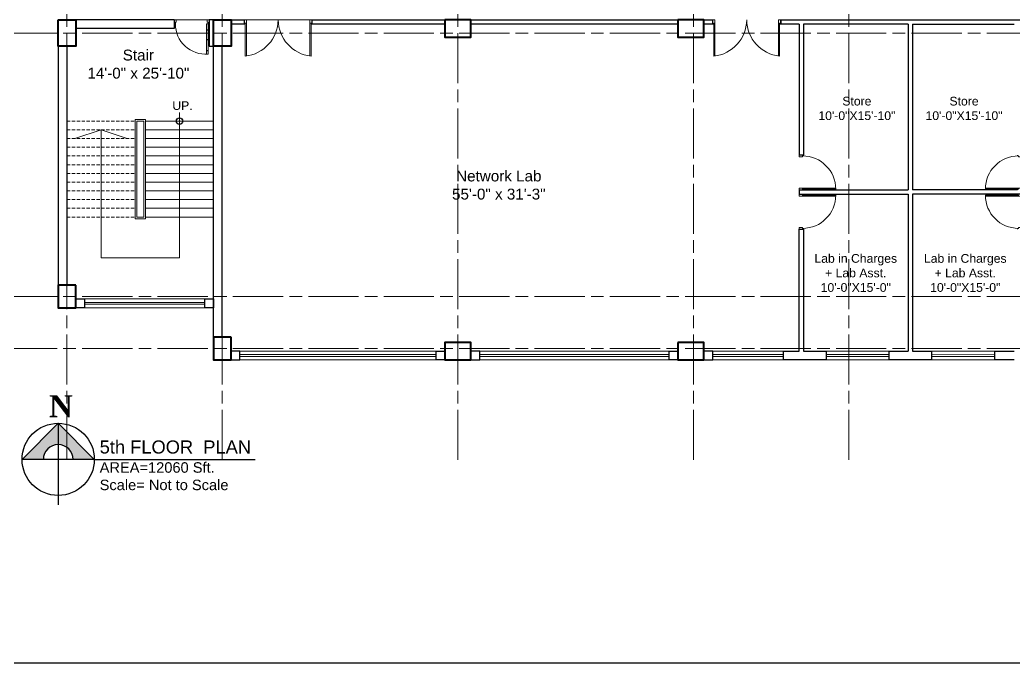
# Model space of a CAD drawing. Header units: inches. Extents: x -12 to 20935469, y -1604 to 24729220.
# Drawn here: x 20931799 to 20932939, y 24712181 to 24712918 of the extents above; entities that cross this region are included whole.
import ezdxf

# ---------------------------------------------------------------- set-up
doc = ezdxf.new("R2010")
doc.units = ezdxf.units.IN
doc.header["$LTSCALE"] = 0.03
doc.header["$MEASUREMENT"] = 0
doc.linetypes.add('ACAD_ISO08W100', pattern=[36, 24, -3, 6, -3])
doc.linetypes.add('DASHED2', pattern=[0.375, 0.25, -0.125])
for name, color, linetype, lineweight in [('column', 1, 'Continuous', 40), ('Door', 7, 'Continuous', 18), ('Gas', 21, 'Continuous', 5), ('Grid Line', 252, 'Continuous', 18), ('Hatch', 253, 'Continuous', 15), ('Low Wall', 7, 'Continuous', 30), ('Main Wall', 7, 'Continuous', 30), ('RAIL', 23, 'Continuous', 13), ('STAIR', 46, 'Continuous', 15), ('wind.', 150, 'Continuous', 20)]:
    doc.layers.add(name, color=color, linetype=linetype, lineweight=lineweight)
doc.layers.add('TEXT', color=7, linetype='Continuous')
doc.styles.add('2', font='swisscl.ttf')
doc.styles.get("Standard").update_dxf_attribs({"font": 'timesbd.ttf'})

# ---------------------------------------------------------------- blocks, each defined once
blk = doc.blocks.new('fff')
at = {"layer": 'Grid Line', "color": 252, "linetype": 'ACAD_ISO08W100', "lineweight": 9, "ltscale": 80, "true_color": 0x939598}
for p, q in [((20830948.3, 24723521.1), (20830948.3, 24724698.8)), ((20831126.3, 24723521.1), (20831126.3, 24724698.8)), ((20831396.3, 24723521.1), (20831396.3, 24724698.8)), ((20831666.3, 24723521.1), (20831666.3, 24724698.8)), ((20831844.3, 24723521.1), (20831844.3, 24724698.8)), ((20833096.9, 24724010.7), (20830726.1, 24724010.7)), ((20833096.9, 24723708.7), (20830726.1, 24723708.7)), ((20833096.9, 24723648.8), (20830726.1, 24723648.8))]:
    blk.add_line(p, q, dxfattribs=at)
blk = doc.blocks.new('Door_45')
at = {"layer": 'Door'}
for p, q in [((1.5, 5), (1.5, 44)), ((1.5, 40), (2.2, 40)), ((2.2, 40), (2.2, 39.5)), ((2.2, 39.5), (2.7, 39.5)), ((2.7, 39.5), (2.7, 40)), ((2.7, 40), (3.5, 40)), ((3.5, 44), (3.5, 5)), ((1.5, 25.8), (2.2, 25.8)), ((2.2, 25.8), (2.2, 25.3)), ((2.7, 25.8), (3.5, 25.8)), ((2.7, 25.3), (2.7, 25.8)), ((2.2, 25.3), (2.7, 25.3)), ((2.2, 12.6), (2.2, 13.1)), ((2.2, 13.1), (2.7, 13.1)), ((2.7, 13.1), (2.7, 12.6)), ((0, 0), (0, 5)), ((0, 5), (1.5, 5)), ((1.5, 12.6), (2.2, 12.6)), ((3.5, 5), (1.5, 5)), ((1.5, 5), (1.5, 3)), ((1.5, 3), (2.5, 3)), ((2.5, 3), (2.5, 0)), ((2.7, 12.6), (3.5, 12.6)), ((42.5, 3), (42.5, 0)), ((43.5, 3), (42.5, 3)), ((45, 5), (43.5, 5)), ((43.5, 5), (43.5, 3)), ((45, 0), (45, 5)), ((2.5, 0), (0, 0)), ((42.5, 0), (45, 0))]:
    blk.add_line(p, q, dxfattribs=at)
blk.add_arc((4.7, 5.3), 38.8, 359.6233, 94.6685, dxfattribs=at)
blk = doc.blocks.new('$D40')
at = {"layer": 'Door'}
for p, q in [((1, 4), (1, 42)), ((2, 0), (2, 42)), ((1, 5), (0, 5)), ((2, 0), (0, 0)), ((2, 4), (1, 4)), ((39, 4), (38, 4)), ((38, 4), (38, 0)), ((40, 0), (38, 0)), ((40, 5), (39, 5)), ((39, 5), (39, 4))]:
    blk.add_line(p, q, dxfattribs=at)
blk.add_arc((1, 4), 38, 0, 90, dxfattribs=at)

msp = doc.modelspace()

# ---------------------------------------------------------------- hatches: boundary and pattern name
at = {"layer": 'Low Wall'}
h = msp.add_hatch(color=256, dxfattribs=at)
h.paths.add_polyline_path([(20931826.1, 24712414.3), (20931801.8, 24712414.3), (20931843.2, 24712455.7), (20931843.2, 24712431.3, 0.414214)])
h.paths.add_polyline_path([(20931843.2, 24712431.3), (20931843.2, 24712455.7), (20931884.6, 24712414.3), (20931860.2, 24712414.3, 0.414214)])

# ---------------------------------------------------------------- linework, layer by layer
for p, q in [((20932593.3, 24712913.3), (20932593.3, 24712918.4)), ((20932671.3, 24712913.3), (20932671.3, 24712918.4)), ((20932051.3, 24712528.4), (20932051.3, 24712528.4)), ((20931843.2, 24712455.7), (20931843.2, 24712362.3)), ((20931884.6, 24712414.3), (20932068.8, 24712414.3))]:
    msp.add_line(p, q)
msp.add_lwpolyline([(20931884.5, 24712414.3), (20931801.8, 24712414.3)])
for centre, radius in [((20931982.3, 24712802.3), 3.61), ((20931843.2, 24712414.3), 41.4)]:
    msp.add_circle(centre, radius)
at = {"layer": 'column', "lineweight": 40, "ltscale": 20}
for points in [[(20931843.3, 24712918.4), (20931863.3, 24712918.4), (20931863.3, 24712888.4), (20931843.3, 24712888.4)], [(20932021.3, 24712918.4), (20932041.3, 24712918.4), (20932041.3, 24712888.4), (20932021.3, 24712888.4)], [(20932286.3, 24712918.4), (20932286.3, 24712898.4), (20932316.3, 24712898.4), (20932316.3, 24712918.4)], [(20932553.3, 24712918.4), (20932553.3, 24712898.4), (20932583.3, 24712898.4), (20932583.3, 24712918.4)], [(20931863.3, 24712614.3), (20931843.3, 24712614.3), (20931843.3, 24712588.3), (20931863.3, 24712588.3)], [(20932041.3, 24712554.4), (20932021.3, 24712554.4), (20932021.3, 24712528.4), (20932041.3, 24712528.4)], [(20932316.3, 24712528.4), (20932316.3, 24712548.4), (20932286.3, 24712548.4), (20932286.3, 24712528.4)], [(20932553.3, 24712548.4), (20932553.3, 24712528.4), (20932583.3, 24712528.4), (20932583.3, 24712548.4)]]:
    msp.add_lwpolyline(points, close=True, dxfattribs=at)
at = {"layer": 'Defpoints'}
msp.add_lwpolyline([(20931598.8, 24713639.1), (20934037.6, 24713639.1), (20934037.6, 24712180.6), (20931598.8, 24712180.6)], close=True, dxfattribs=at)
at = {"layer": 'Door'}
for p, q in [((20932058.9, 24712918.4), (20932056.3, 24712918.4)), ((20932057.6, 24712913.3), (20932056.3, 24712913.3)), ((20932057.6, 24712914.6), (20932057.6, 24712876.8)), ((20932058.9, 24712914.6), (20932057.6, 24712914.6)), ((20932058.9, 24712918.4), (20932058.9, 24712876.8)), ((20932131.7, 24712918.4), (20932131.7, 24712876.8)), ((20932131.7, 24712918.4), (20932134.3, 24712918.4)), ((20932131.7, 24712914.6), (20932133, 24712914.6)), ((20932133, 24712914.6), (20932133, 24712876.8)), ((20932133, 24712913.3), (20932134.3, 24712913.3)), ((20932595.9, 24712918.4), (20932593.3, 24712918.4)), ((20932594.6, 24712913.3), (20932593.3, 24712913.3)), ((20932594.6, 24712914.6), (20932594.6, 24712876.8)), ((20932595.9, 24712914.6), (20932594.6, 24712914.6)), ((20932595.9, 24712918.4), (20932595.9, 24712876.8)), ((20932668.7, 24712918.4), (20932668.7, 24712876.8)), ((20932668.7, 24712918.4), (20932671.3, 24712918.4)), ((20932668.7, 24712914.6), (20932670, 24712914.6)), ((20932670, 24712914.6), (20932670, 24712876.8)), ((20932670, 24712913.3), (20932671.3, 24712913.3))]:
    msp.add_line(p, q, dxfattribs=at)
for centre, start, end in [((20932053, 24712918.8), 276.2217, 359.4094), ((20932137.6, 24712918.8), 180.5906, 263.7783), ((20932590, 24712918.8), 276.2217, 359.4094), ((20932674.6, 24712918.8), 180.5906, 263.7783)]:
    msp.add_arc(centre, 42.3, start, end, dxfattribs=at)
at = {"layer": 'Gas', "color": 0, "lineweight": 5}
for points in [[(20931943.3, 24712804.3), (20931931.3, 24712804.3), (20931931.3, 24712690.3), (20931943.3, 24712690.3)], [(20931941.3, 24712802.3), (20931933.3, 24712802.3), (20931933.3, 24712692.3), (20931941.3, 24712692.3)]]:
    msp.add_lwpolyline(points, close=True, dxfattribs=at)
at = {"layer": 'Hatch', "lineweight": 0}
msp.add_line((20932583.3, 24712918.4), (20931937.3, 24712918.5), dxfattribs=at)
at = {"layer": 'Low Wall', "color": 0}
msp.add_lwpolyline([(20931801.8, 24712414.3), (20931843.2, 24712455.7), (20931884.6, 24712414.3)], dxfattribs=at)
at = {"layer": 'Low Wall'}
msp.add_arc((20931843.2, 24712414.3), 17, 0, 180, dxfattribs=at)
at = {"layer": 'Main Wall', "lineweight": 30}
for p, q in [((20931976.3, 24712918.4), (20931863.3, 24712918.4)), ((20931976.3, 24712918.4), (20931976.3, 24712908.4)), ((20932021.3, 24712918.3), (20932016.3, 24712918.3)), ((20932016.3, 24712918.3), (20932016.3, 24712888.4)), ((20932031.3, 24712918.3), (20932021.3, 24712918.3)), ((20932041.3, 24712918.4), (20932056.3, 24712918.4)), ((20932056.3, 24712913.3), (20932041.3, 24712913.3)), ((20932056.3, 24712918.4), (20932056.3, 24712913.3)), ((20932134.3, 24712918.4), (20932286.3, 24712918.4)), ((20932134.3, 24712913.3), (20932134.3, 24712918.4)), ((20932286.3, 24712913.3), (20932134.3, 24712913.3)), ((20932316.3, 24712918.4), (20932593.3, 24712918.4)), ((20932553.3, 24712913.3), (20932316.3, 24712913.3)), ((20932593.3, 24712913.3), (20932583.3, 24712913.3)), ((20932593.3, 24712913.3), (20932593.3, 24712918.4)), ((20932671.3, 24712918.4), (20932817.5, 24712918.4)), ((20932671.3, 24712918.4), (20932671.3, 24712913.4)), ((20932692.3, 24712913.3), (20932671.3, 24712913.3)), ((20932692.3, 24712913.3), (20932692.3, 24712763.3)), ((20932817.5, 24712913.3), (20932697.3, 24712913.3)), ((20932697.3, 24712913.3), (20932697.3, 24712763.3)), ((20932817.5, 24712918.4), (20932822.5, 24712918.4)), ((20932817.5, 24712913.3), (20932817.5, 24712723.3)), ((20932822.5, 24712918.4), (20932978.8, 24712918.4)), ((20932822.5, 24712913.4), (20932938.8, 24712913.4)), ((20932822.5, 24712913.4), (20932822.5, 24712723.3)), ((20931976.3, 24712908.4), (20931863.3, 24712908.4)), ((20931843.3, 24712888.4), (20931843.3, 24712614.3)), ((20931853.3, 24712888.4), (20931853.3, 24712614.3)), ((20932016.3, 24712888.4), (20932021.3, 24712888.4)), ((20932021.3, 24712554.4), (20932021.3, 24712888.4)), ((20932031.3, 24712554.4), (20932031.3, 24712888.4)), ((20932697.3, 24712763.3), (20932692.3, 24712763.3)), ((20932692.3, 24712723.3), (20932692.3, 24712718.4)), ((20932692.3, 24712723.3), (20932697.3, 24712723.3)), ((20932692.3, 24712718.4), (20932817.5, 24712718.4)), ((20932697.3, 24712723.3), (20932697.3, 24712723.3)), ((20932697.3, 24712723.3), (20932817.5, 24712723.3)), ((20932817.5, 24712718.4), (20932817.5, 24712538.4)), ((20932942.8, 24712723.3), (20932822.5, 24712723.3)), ((20932822.5, 24712718.4), (20932822.5, 24712538.4)), ((20932947.8, 24712718.4), (20932822.5, 24712718.4)), ((20932692.3, 24712678.3), (20932697.3, 24712678.3)), ((20932844.5, 24712528.4), (20932844.5, 24712538.4))]:
    msp.add_line(p, q, dxfattribs=at)
for points in [[(20932723.5, 24712538.4), (20932723.5, 24712528.4), (20932674.5, 24712528.4), (20932674.5, 24712538.4), (20932692.3, 24712538.4), (20932692.3, 24712678.3)], [(20932697.3, 24712678.3), (20932697.3, 24712538.4), (20932723.5, 24712538.4)], [(20932041.3, 24712528.4), (20932051.3, 24712528.4), (20932051.3, 24712538.4), (20932041.3, 24712538.4)], [(20932286.3, 24712528.4), (20932276.3, 24712528.4), (20932276.3, 24712538.4), (20932286.3, 24712538.4)], [(20932316.3, 24712528.4), (20932326.3, 24712528.4), (20932326.3, 24712538.4), (20932316.3, 24712538.4)], [(20932553.3, 24712528.4), (20932543.3, 24712528.4), (20932543.3, 24712538.4), (20932553.3, 24712538.4)], [(20932583.3, 24712528.4), (20932593.3, 24712528.4), (20932593.3, 24712538.4), (20932583.3, 24712538.4)], [(20932844.5, 24712528.4), (20932795.5, 24712528.4), (20932795.5, 24712538.4), (20932817.5, 24712538.4)], [(20932822.5, 24712538.4), (20932844.5, 24712538.4)], [(20932938.8, 24712528.4), (20932916.8, 24712528.4), (20932916.8, 24712538.4), (20932938.8, 24712538.4)]]:
    msp.add_lwpolyline(points, dxfattribs=at)
at = {"layer": 'Main Wall'}
for points in [[(20931863.3, 24712598.3), (20931873.3, 24712598.3), (20931873.3, 24712588.3), (20931863.3, 24712588.3)], [(20932011.3, 24712598.3), (20932021.3, 24712598.3), (20932021.3, 24712588.3), (20932011.3, 24712588.3)]]:
    msp.add_lwpolyline(points, close=True, dxfattribs=at)
at = {"layer": 'RAIL', "lineweight": 9}
for p, q in [((20931982.3, 24712812.1), (20931982.3, 24712645.3)), ((20931892.3, 24712792.3), (20931862.3, 24712782.3)), ((20931892.3, 24712645.3), (20931892.3, 24712792.3)), ((20931922.3, 24712782.3), (20931892.3, 24712792.3)), ((20932021.3, 24712782.3), (20931943.3, 24712782.3)), ((20931982.3, 24712645.3), (20931892.3, 24712645.3))]:
    msp.add_line(p, q, dxfattribs=at)
at = {"layer": 'STAIR', "color": 32, "linetype": 'DASHED2', "lineweight": 5, "ltscale": 500}
for p, q in [((20931853.3, 24712802.3), (20931931.3, 24712802.3)), ((20931853.3, 24712792.3), (20931931.3, 24712792.3)), ((20931853.3, 24712782.3), (20931931.3, 24712782.3)), ((20931853.3, 24712772.3), (20931931.3, 24712772.3)), ((20931853.3, 24712762.3), (20931931.3, 24712762.3)), ((20931853.3, 24712752.3), (20931931.3, 24712752.3)), ((20931853.3, 24712742.3), (20931931.3, 24712742.3)), ((20931853.3, 24712732.3), (20931931.3, 24712732.3)), ((20931853.3, 24712722.3), (20931931.3, 24712722.3)), ((20931853.3, 24712712.3), (20931931.3, 24712712.3)), ((20931853.3, 24712702.3), (20931931.3, 24712702.3)), ((20931853.3, 24712692.3), (20931931.3, 24712692.3))]:
    msp.add_line(p, q, dxfattribs=at)
at = {"layer": 'STAIR', "color": 32, "lineweight": 5}
for p, q in [((20931943.3, 24712802.3), (20932021.3, 24712802.3)), ((20931943.3, 24712792.3), (20932021.3, 24712792.3)), ((20931961.3, 24712782.3), (20932021.3, 24712782.3)), ((20931943.3, 24712772.3), (20932021.3, 24712772.3)), ((20931943.3, 24712762.3), (20932021.3, 24712762.3)), ((20931943.3, 24712752.3), (20932021.3, 24712752.3)), ((20931943.3, 24712742.3), (20932021.3, 24712742.3)), ((20931943.3, 24712732.3), (20932021.3, 24712732.3)), ((20931943.3, 24712722.3), (20932021.3, 24712722.3)), ((20931943.3, 24712712.3), (20932021.3, 24712712.3)), ((20931943.3, 24712702.3), (20932021.3, 24712702.3)), ((20931943.3, 24712692.3), (20932021.3, 24712692.3))]:
    msp.add_line(p, q, dxfattribs=at)
at = {"layer": 'wind.', "lineweight": 5}
for p, q in [((20931868.3, 24712598.3), (20932016.3, 24712598.3)), ((20931873.3, 24712594.3), (20932011.3, 24712594.3)), ((20931873.3, 24712592.3), (20932011.3, 24712592.3)), ((20931868.3, 24712588.3), (20932016.3, 24712588.3)), ((20932276.3, 24712538.4), (20932051.3, 24712538.4)), ((20932543.3, 24712538.4), (20932326.3, 24712538.4)), ((20932674.5, 24712538.4), (20932593.3, 24712538.4)), ((20932795.5, 24712538.4), (20932723.5, 24712538.4)), ((20932916.8, 24712538.4), (20932844.5, 24712538.4)), ((20932276.3, 24712534.4), (20932051.3, 24712534.4)), ((20932276.3, 24712532.4), (20932051.3, 24712532.4)), ((20932276.3, 24712528.4), (20932051.3, 24712528.4)), ((20932286.3, 24712532.4), (20932286.3, 24712532.4)), ((20932543.3, 24712534.4), (20932326.3, 24712534.4)), ((20932543.3, 24712532.4), (20932326.3, 24712532.4)), ((20932543.3, 24712528.4), (20932326.3, 24712528.4)), ((20932674.5, 24712534.4), (20932593.3, 24712534.4)), ((20932674.5, 24712532.4), (20932593.3, 24712532.4)), ((20932916.8, 24712528.4), (20932593.3, 24712528.4)), ((20932795.5, 24712534.4), (20932723.5, 24712534.4)), ((20932795.5, 24712532.4), (20932723.5, 24712532.4)), ((20932916.8, 24712534.3), (20932844.5, 24712534.4)), ((20932916.8, 24712532.3), (20932844.5, 24712532.4))]:
    msp.add_line(p, q, dxfattribs=at)

# ---------------------------------------------------------------- block references
msp.add_blockref('fff', (100905, -11107.4))
at = {"layer": 'Door', "color": 250, "ltscale": 20, "xscale": 0.8888888888759539, "yscale": 0.8888888888759539, "zscale": 0.8888888888759539, "rotation": 180}
msp.add_blockref('Door_45', (20932016.3, 24712918.3), dxfattribs=at)
at = {"layer": 'Main Wall', "lineweight": 30, "xscale": -1}
for p, rotation in [((20932692.3, 24712723.3), 270), ((20932947.8, 24712718.3), 90)]:
    msp.add_blockref('$D40', p, dxfattribs=dict(at, rotation=rotation))
at = {"layer": 'Main Wall', "lineweight": 30}
for p, rotation in [((20932947.8, 24712723.3), 90.00000000000001), ((20932692.3, 24712718.3), 270)]:
    msp.add_blockref('$D40', p, dxfattribs=dict(at, rotation=rotation))

# ---------------------------------------------------------------- texts
msp.add_text('N', height=25.2).set_placement((20931832.6, 24712462.7))
at = {"layer": 'TEXT', "color": 30, "lineweight": 5, "ltscale": 20, "attachment_point": 2, "style": '2'}
for s, width, gutter_width, insert, char_height in [('\\pxsm1;{\\fArial|b0|i0|c0|p34;\\C0;Stair\\P14\'-0" x 25\'-10"  }', 205.868, 0.282, (20931935.1, 24712884.3), 12.476), ('{\\fArial|b0|i0|c0|p34;\\C0;UP.}', 104.76, 0.5, (20931985.7, 24712825.1), 10), ('{\\fArial|b0|i0|c0|p34;\\C0;Store\\P10\'-0"X15\'-10"}', 104.76, 0.5, (20932758.6, 24712830.2), 10), ('{\\fArial|b0|i0|c0|p34;\\C0;Store\\P10\'-0"X15\'-10"}', 104.76, 0.5, (20932881.4, 24712830.2), 10), ('\\pxsm1;{\\fArial|b0|i0|c0|p34;\\C0;Network Lab\\P55\'-0" x 31\'-3" }', 334.17, 0.75, (20932348.2, 24712745.6), 12.476), ('{\\fArial|b0|i0|c0|p34;\\C0;Lab in Charges + Lab Asst. \\P10\'-0"X15\'-0"}', 104.76, 0.5, (20932757.3, 24712649.8), 10), ('{\\fArial|b0|i0|c0|p34;\\C0;Lab in Charges + Lab Asst. \\P10\'-0"X15\'-0"}', 104.76, 0.5, (20932882.8, 24712649.8), 10), ('\\A1;\\pxql;{\\fArial|b0|i0|c0|p34;\\C0;5th FLOOR  PLAN\\P\\H0.8x;AREA=12060 Sft.\\H1.25x;\\P\\H0.8x;Scale= \\H1x;Not to Scale}', 640.124, 0.5, (20932210.8, 24712436), 15)]:
    msp.add_mtext_dynamic_manual_height_columns(s, width=width, gutter_width=gutter_width, heights=[0], dxfattribs=dict(at, insert=insert, char_height=char_height))

doc.saveas('drawing.dxf')
